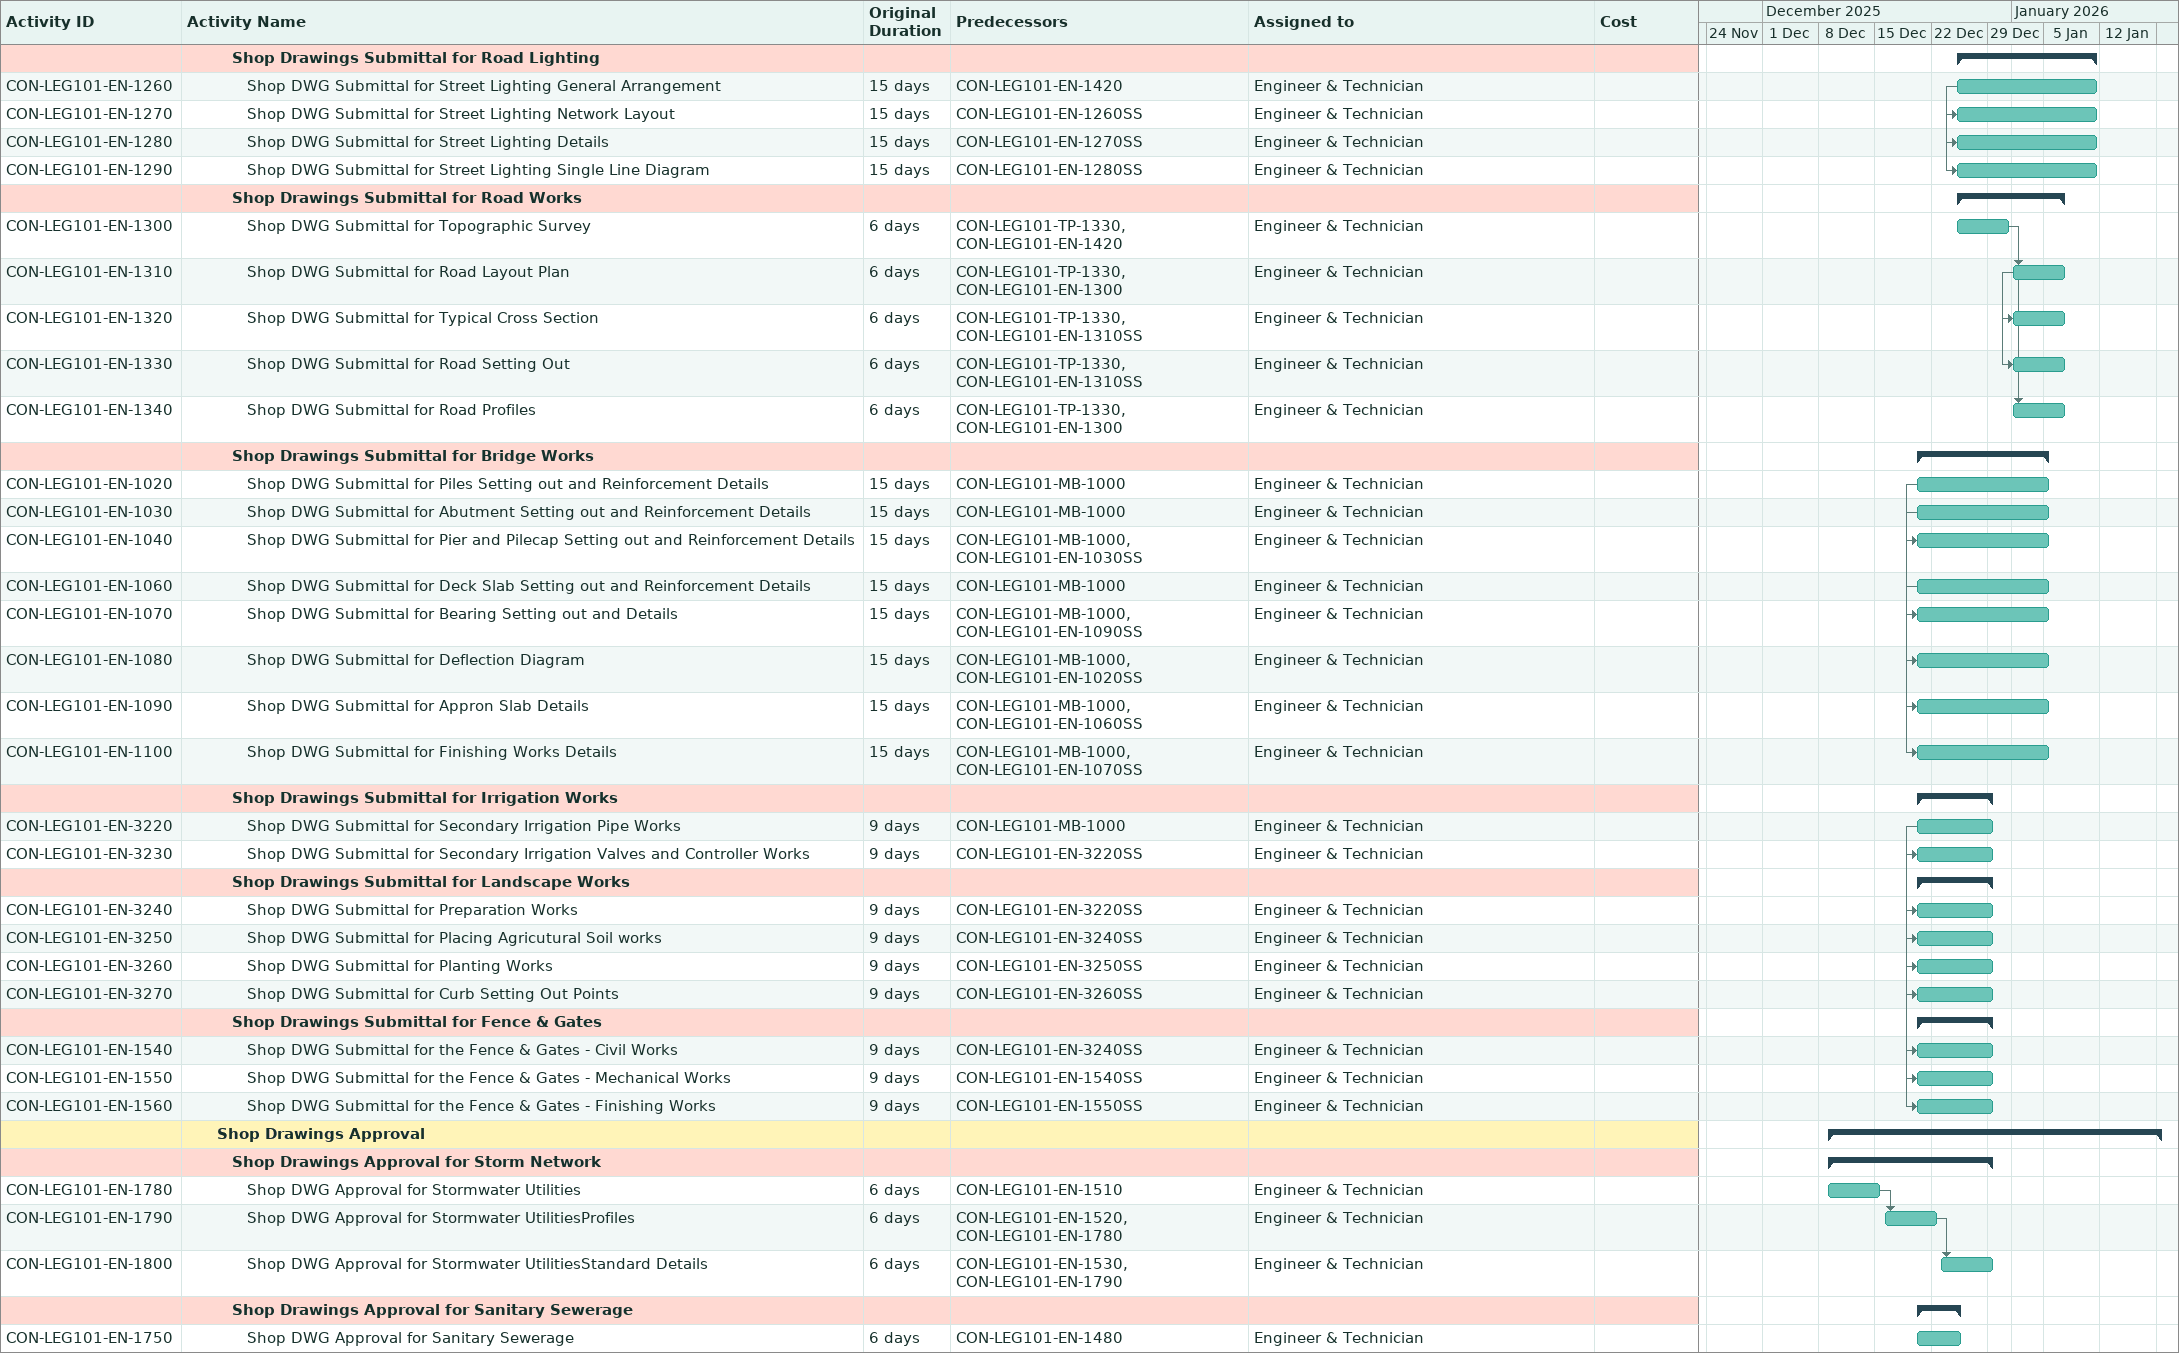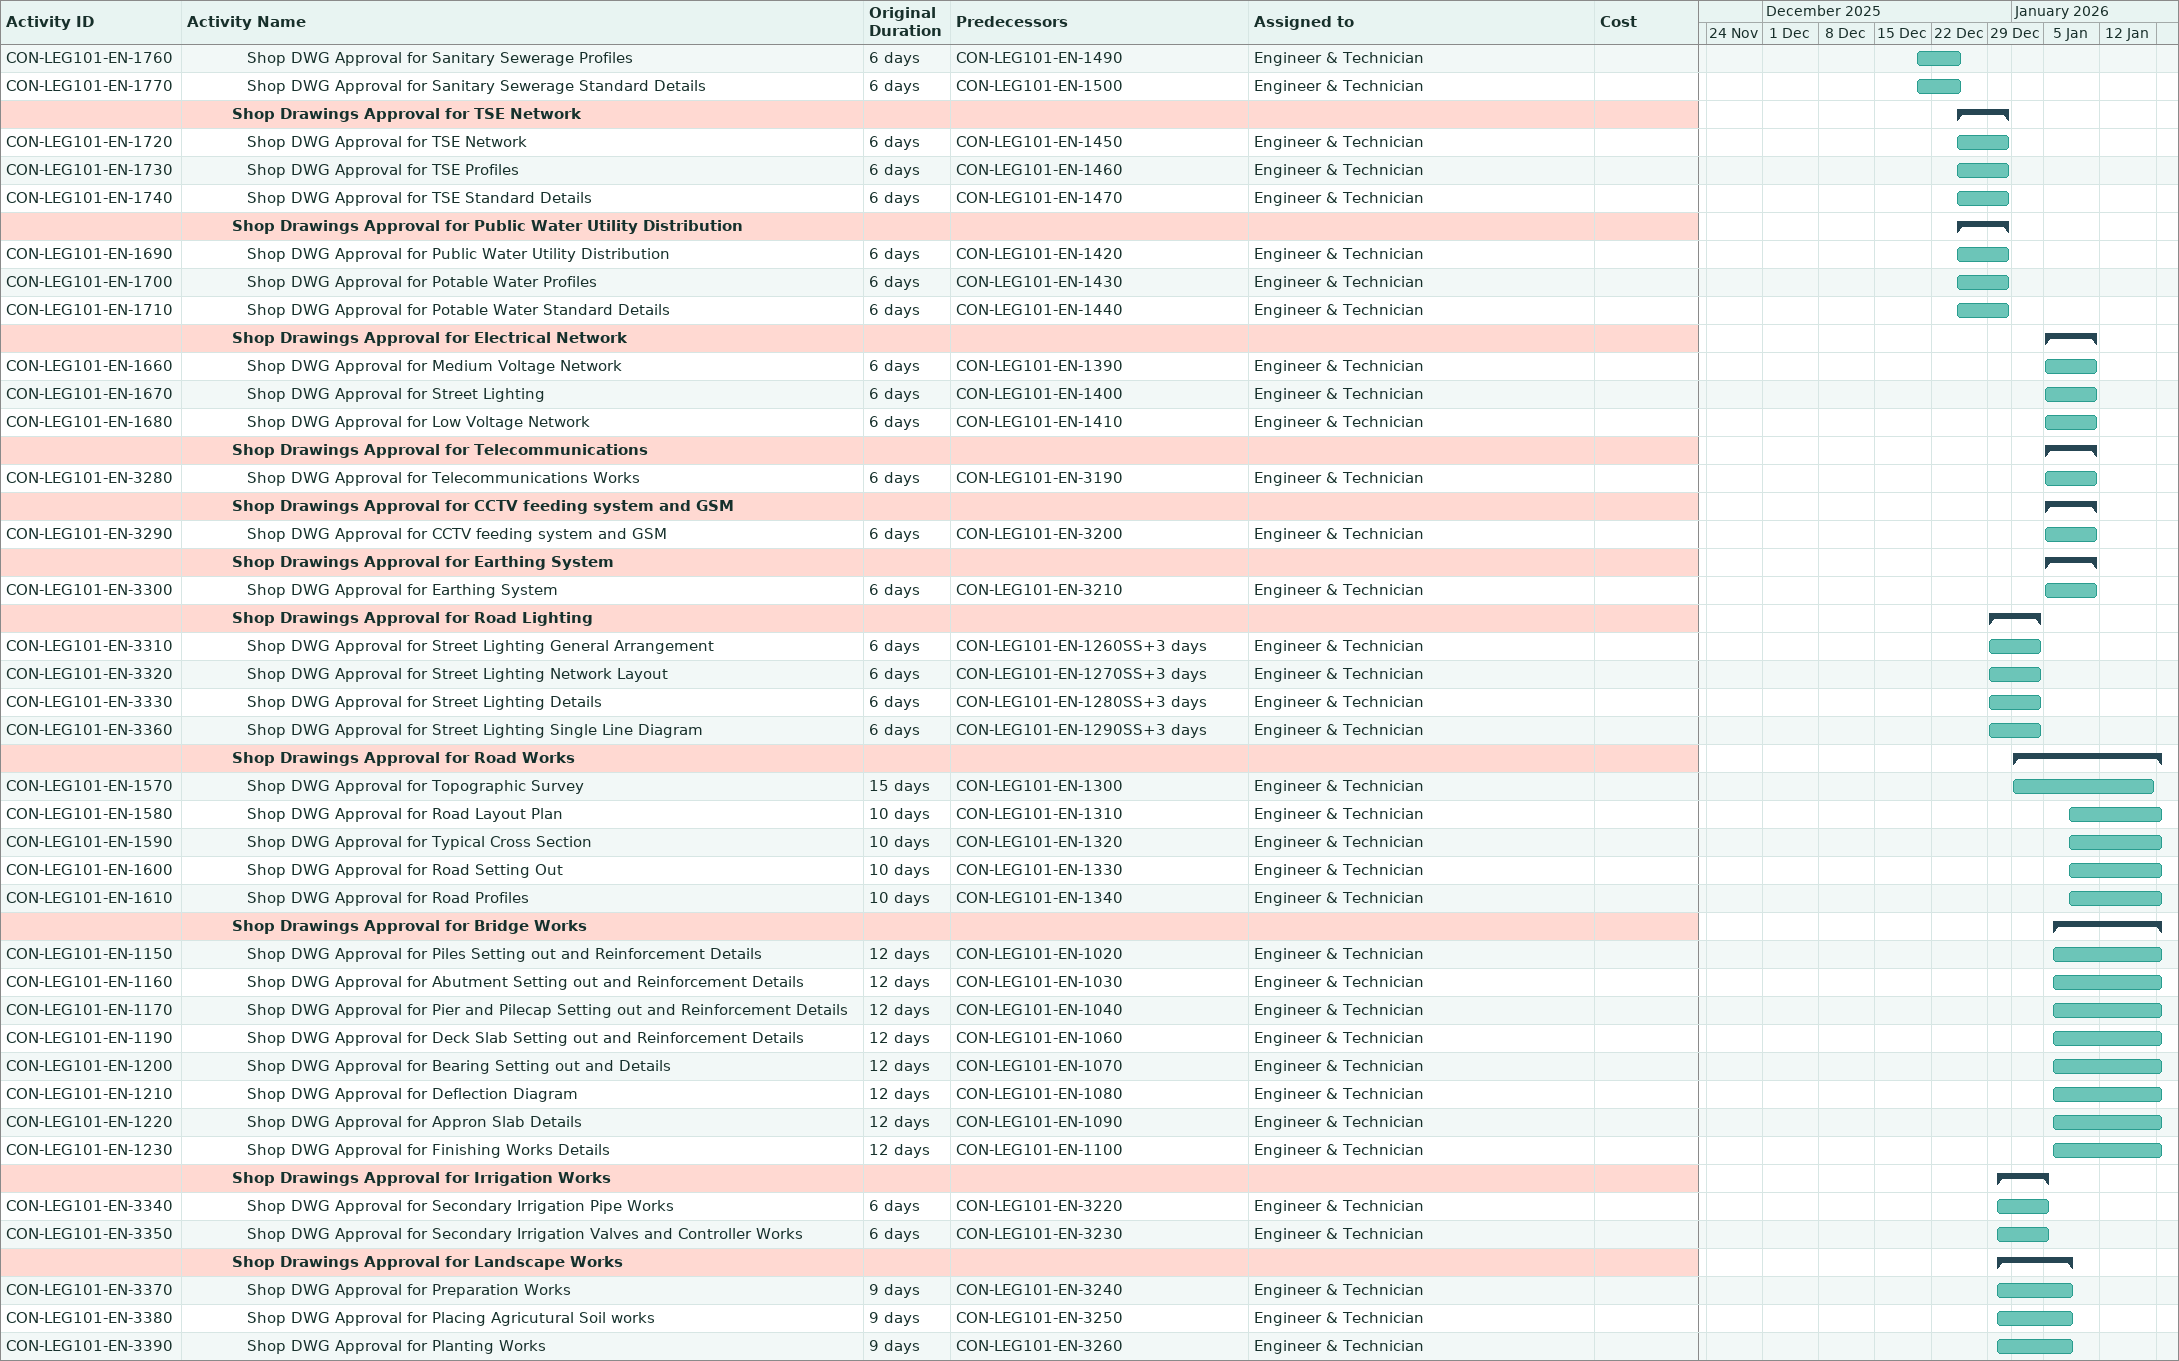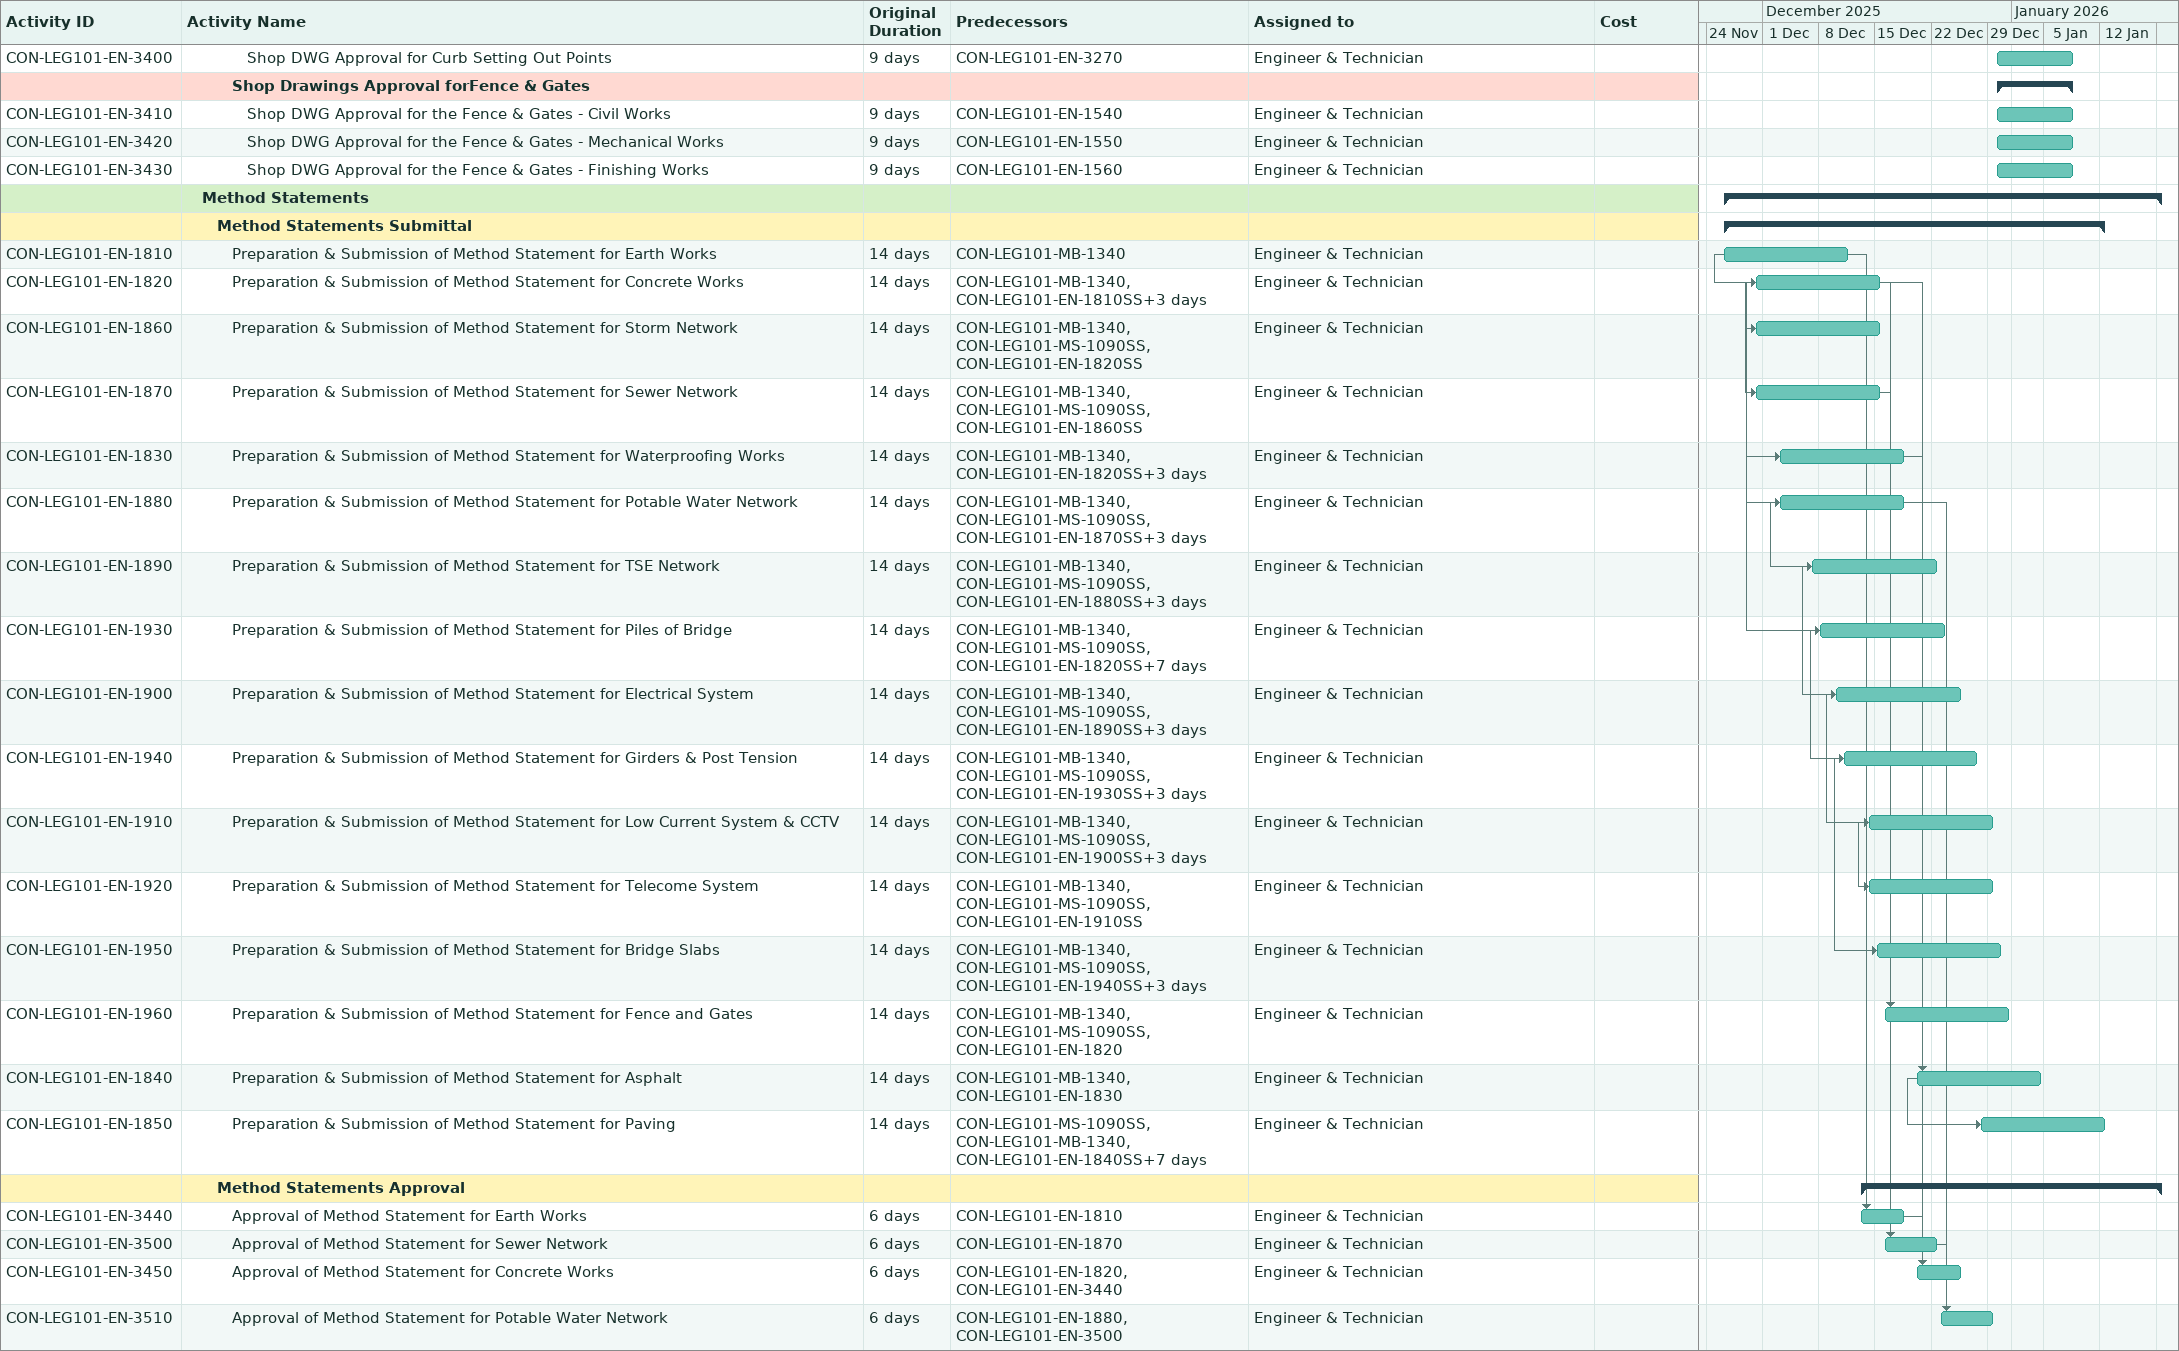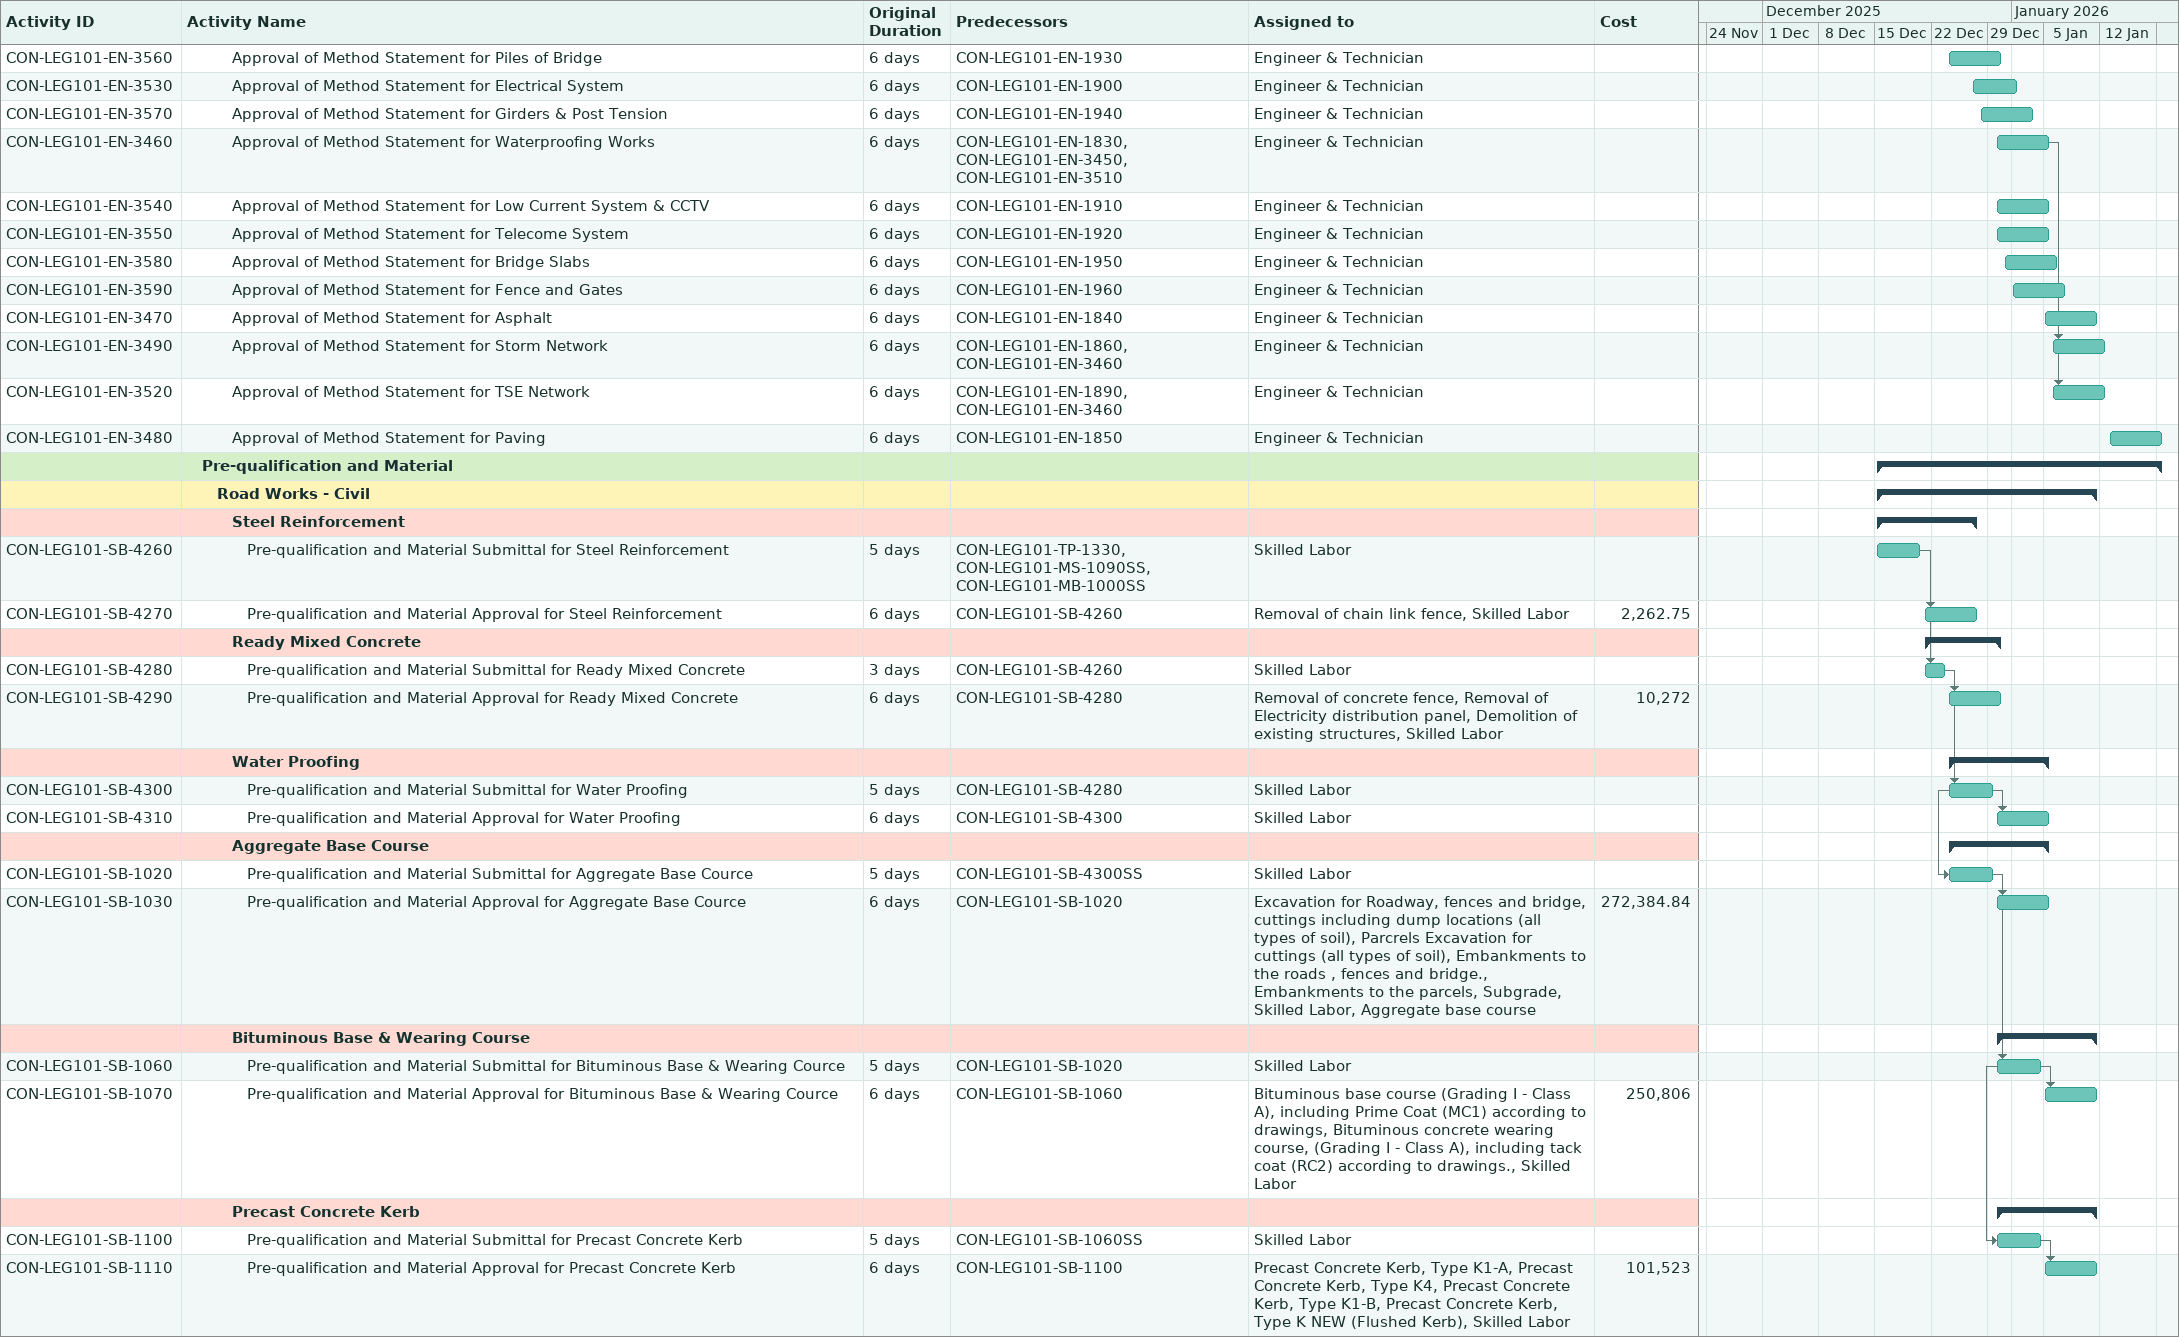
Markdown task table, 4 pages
| ID | Level | Task | Original duration | Start | Finish | Predecessors | Resources | Cost |
|---|---|---|---|---|---|---|---|---|
|  | 4 | **Shop Drawings Submittal for Road Lighting** |  | 2025-12-25 | 2026-01-11 |  |  |  |
| CON-LEG101-EN-1260 | 5 | Shop DWG Submittal for Street Lighting General Arrangement | 15d | 2025-12-25 | 2026-01-11 | CON-LEG101-EN-1420 | Engineer & Technician |  |
| CON-LEG101-EN-1270 | 5 | Shop DWG Submittal for Street Lighting Network Layout | 15d | 2025-12-25 | 2026-01-11 | CON-LEG101-EN-1260SS | Engineer & Technician |  |
| CON-LEG101-EN-1280 | 5 | Shop DWG Submittal for Street Lighting Details | 15d | 2025-12-25 | 2026-01-11 | CON-LEG101-EN-1270SS | Engineer & Technician |  |
| CON-LEG101-EN-1290 | 5 | Shop DWG Submittal for Street Lighting Single Line Diagram | 15d | 2025-12-25 | 2026-01-11 | CON-LEG101-EN-1280SS | Engineer & Technician |  |
|  | 4 | **Shop Drawings Submittal for Road Works** |  | 2025-12-25 | 2026-01-07 |  |  |  |
| CON-LEG101-EN-1300 | 5 | Shop DWG Submittal for Topographic Survey | 6d | 2025-12-25 | 2025-12-31 | CON-LEG101-TP-1330, CON-LEG101-EN-1420 | Engineer & Technician |  |
| CON-LEG101-EN-1310 | 5 | Shop DWG Submittal for Road Layout Plan | 6d | 2026-01-01 | 2026-01-07 | CON-LEG101-TP-1330, CON-LEG101-EN-1300 | Engineer & Technician |  |
| CON-LEG101-EN-1320 | 5 | Shop DWG Submittal for Typical Cross Section | 6d | 2026-01-01 | 2026-01-07 | CON-LEG101-TP-1330, CON-LEG101-EN-1310SS | Engineer & Technician |  |
| CON-LEG101-EN-1330 | 5 | Shop DWG Submittal for Road Setting Out | 6d | 2026-01-01 | 2026-01-07 | CON-LEG101-TP-1330, CON-LEG101-EN-1310SS | Engineer & Technician |  |
| CON-LEG101-EN-1340 | 5 | Shop DWG Submittal for Road Profiles | 6d | 2026-01-01 | 2026-01-07 | CON-LEG101-TP-1330, CON-LEG101-EN-1300 | Engineer & Technician |  |
|  | 4 | **Shop Drawings Submittal for Bridge Works** |  | 2025-12-20 | 2026-01-05 |  |  |  |
| CON-LEG101-EN-1020 | 5 | Shop DWG Submittal for Piles Setting out and Reinforcement Details | 15d | 2025-12-20 | 2026-01-05 | CON-LEG101-MB-1000 | Engineer & Technician |  |
| CON-LEG101-EN-1030 | 5 | Shop DWG Submittal for Abutment Setting out and Reinforcement Details | 15d | 2025-12-20 | 2026-01-05 | CON-LEG101-MB-1000 | Engineer & Technician |  |
| CON-LEG101-EN-1040 | 5 | Shop DWG Submittal for Pier and Pilecap Setting out and Reinforcement Details | 15d | 2025-12-20 | 2026-01-05 | CON-LEG101-MB-1000, CON-LEG101-EN-1030SS | Engineer & Technician |  |
| CON-LEG101-EN-1060 | 5 | Shop DWG Submittal for Deck Slab Setting out and Reinforcement Details | 15d | 2025-12-20 | 2026-01-05 | CON-LEG101-MB-1000 | Engineer & Technician |  |
| CON-LEG101-EN-1070 | 5 | Shop DWG Submittal for Bearing Setting out and Details | 15d | 2025-12-20 | 2026-01-05 | CON-LEG101-MB-1000, CON-LEG101-EN-1090SS | Engineer & Technician |  |
| CON-LEG101-EN-1080 | 5 | Shop DWG Submittal for Deflection Diagram | 15d | 2025-12-20 | 2026-01-05 | CON-LEG101-MB-1000, CON-LEG101-EN-1020SS | Engineer & Technician |  |
| CON-LEG101-EN-1090 | 5 | Shop DWG Submittal for Appron Slab Details | 15d | 2025-12-20 | 2026-01-05 | CON-LEG101-MB-1000, CON-LEG101-EN-1060SS | Engineer & Technician |  |
| CON-LEG101-EN-1100 | 5 | Shop DWG Submittal for Finishing Works Details | 15d | 2025-12-20 | 2026-01-05 | CON-LEG101-MB-1000, CON-LEG101-EN-1070SS | Engineer & Technician |  |
|  | 4 | **Shop Drawings Submittal for Irrigation Works** |  | 2025-12-20 | 2025-12-29 |  |  |  |
| CON-LEG101-EN-3220 | 5 | Shop DWG Submittal for Secondary Irrigation Pipe Works | 9d | 2025-12-20 | 2025-12-29 | CON-LEG101-MB-1000 | Engineer & Technician |  |
| CON-LEG101-EN-3230 | 5 | Shop DWG Submittal for Secondary Irrigation Valves and Controller Works | 9d | 2025-12-20 | 2025-12-29 | CON-LEG101-EN-3220SS | Engineer & Technician |  |
|  | 4 | **Shop Drawings Submittal for Landscape Works** |  | 2025-12-20 | 2025-12-29 |  |  |  |
| CON-LEG101-EN-3240 | 5 | Shop DWG Submittal for Preparation Works | 9d | 2025-12-20 | 2025-12-29 | CON-LEG101-EN-3220SS | Engineer & Technician |  |
| CON-LEG101-EN-3250 | 5 | Shop DWG Submittal for Placing Agricutural Soil works | 9d | 2025-12-20 | 2025-12-29 | CON-LEG101-EN-3240SS | Engineer & Technician |  |
| CON-LEG101-EN-3260 | 5 | Shop DWG Submittal for Planting Works | 9d | 2025-12-20 | 2025-12-29 | CON-LEG101-EN-3250SS | Engineer & Technician |  |
| CON-LEG101-EN-3270 | 5 | Shop DWG Submittal for Curb Setting Out Points | 9d | 2025-12-20 | 2025-12-29 | CON-LEG101-EN-3260SS | Engineer & Technician |  |
|  | 4 | **Shop Drawings Submittal for Fence & Gates** |  | 2025-12-20 | 2025-12-29 |  |  |  |
| CON-LEG101-EN-1540 | 5 | Shop DWG Submittal for the Fence & Gates - Civil Works | 9d | 2025-12-20 | 2025-12-29 | CON-LEG101-EN-3240SS | Engineer & Technician |  |
| CON-LEG101-EN-1550 | 5 | Shop DWG Submittal for the Fence & Gates - Mechanical Works | 9d | 2025-12-20 | 2025-12-29 | CON-LEG101-EN-1540SS | Engineer & Technician |  |
| CON-LEG101-EN-1560 | 5 | Shop DWG Submittal for the Fence & Gates - Finishing Works | 9d | 2025-12-20 | 2025-12-29 | CON-LEG101-EN-1550SS | Engineer & Technician |  |
|  | 3 | **Shop Drawings Approval** |  | 2025-12-09 | 2026-01-19 |  |  |  |
|  | 4 | **Shop Drawings Approval for Storm Network** |  | 2025-12-09 | 2025-12-29 |  |  |  |
| CON-LEG101-EN-1780 | 5 | Shop DWG Approval for Stormwater Utilities | 6d | 2025-12-09 | 2025-12-15 | CON-LEG101-EN-1510 | Engineer & Technician |  |
| CON-LEG101-EN-1790 | 5 | Shop DWG Approval for Stormwater UtilitiesProfiles | 6d | 2025-12-16 | 2025-12-22 | CON-LEG101-EN-1520, CON-LEG101-EN-1780 | Engineer & Technician |  |
| CON-LEG101-EN-1800 | 5 | Shop DWG Approval for Stormwater UtilitiesStandard Details | 6d | 2025-12-23 | 2025-12-29 | CON-LEG101-EN-1530, CON-LEG101-EN-1790 | Engineer & Technician |  |
|  | 4 | **Shop Drawings Approval for Sanitary Sewerage** |  | 2025-12-20 | 2025-12-25 |  |  |  |
| CON-LEG101-EN-1750 | 5 | Shop DWG Approval for Sanitary Sewerage | 6d | 2025-12-20 | 2025-12-25 | CON-LEG101-EN-1480 | Engineer & Technician |  |
| CON-LEG101-EN-1760 | 5 | Shop DWG Approval for Sanitary Sewerage Profiles | 6d | 2025-12-20 | 2025-12-25 | CON-LEG101-EN-1490 | Engineer & Technician |  |
| CON-LEG101-EN-1770 | 5 | Shop DWG Approval for Sanitary Sewerage Standard Details | 6d | 2025-12-20 | 2025-12-25 | CON-LEG101-EN-1500 | Engineer & Technician |  |
|  | 4 | **Shop Drawings Approval for TSE Network** |  | 2025-12-25 | 2025-12-31 |  |  |  |
| CON-LEG101-EN-1720 | 5 | Shop DWG Approval for TSE Network | 6d | 2025-12-25 | 2025-12-31 | CON-LEG101-EN-1450 | Engineer & Technician |  |
| CON-LEG101-EN-1730 | 5 | Shop DWG Approval for TSE Profiles | 6d | 2025-12-25 | 2025-12-31 | CON-LEG101-EN-1460 | Engineer & Technician |  |
| CON-LEG101-EN-1740 | 5 | Shop DWG Approval for TSE Standard Details | 6d | 2025-12-25 | 2025-12-31 | CON-LEG101-EN-1470 | Engineer & Technician |  |
|  | 4 | **Shop Drawings Approval for Public Water Utility Distribution** |  | 2025-12-25 | 2025-12-31 |  |  |  |
| CON-LEG101-EN-1690 | 5 | Shop DWG Approval for Public Water Utility Distribution | 6d | 2025-12-25 | 2025-12-31 | CON-LEG101-EN-1420 | Engineer & Technician |  |
| CON-LEG101-EN-1700 | 5 | Shop DWG Approval for Potable Water Profiles | 6d | 2025-12-25 | 2025-12-31 | CON-LEG101-EN-1430 | Engineer & Technician |  |
| CON-LEG101-EN-1710 | 5 | Shop DWG Approval for Potable Water Standard Details | 6d | 2025-12-25 | 2025-12-31 | CON-LEG101-EN-1440 | Engineer & Technician |  |
|  | 4 | **Shop Drawings Approval for Electrical Network** |  | 2026-01-05 | 2026-01-11 |  |  |  |
| CON-LEG101-EN-1660 | 5 | Shop DWG Approval for Medium Voltage Network | 6d | 2026-01-05 | 2026-01-11 | CON-LEG101-EN-1390 | Engineer & Technician |  |
| CON-LEG101-EN-1670 | 5 | Shop DWG Approval for Street Lighting | 6d | 2026-01-05 | 2026-01-11 | CON-LEG101-EN-1400 | Engineer & Technician |  |
| CON-LEG101-EN-1680 | 5 | Shop DWG Approval for Low Voltage Network | 6d | 2026-01-05 | 2026-01-11 | CON-LEG101-EN-1410 | Engineer & Technician |  |
|  | 4 | **Shop Drawings Approval for Telecommunications** |  | 2026-01-05 | 2026-01-11 |  |  |  |
| CON-LEG101-EN-3280 | 5 | Shop DWG Approval for Telecommunications Works | 6d | 2026-01-05 | 2026-01-11 | CON-LEG101-EN-3190 | Engineer & Technician |  |
|  | 4 | **Shop Drawings Approval for CCTV feeding system and GSM** |  | 2026-01-05 | 2026-01-11 |  |  |  |
| CON-LEG101-EN-3290 | 5 | Shop DWG Approval for CCTV feeding system and GSM | 6d | 2026-01-05 | 2026-01-11 | CON-LEG101-EN-3200 | Engineer & Technician |  |
|  | 4 | **Shop Drawings Approval for Earthing System** |  | 2026-01-05 | 2026-01-11 |  |  |  |
| CON-LEG101-EN-3300 | 5 | Shop DWG Approval for Earthing System | 6d | 2026-01-05 | 2026-01-11 | CON-LEG101-EN-3210 | Engineer & Technician |  |
|  | 4 | **Shop Drawings Approval for Road Lighting** |  | 2025-12-29 | 2026-01-04 |  |  |  |
| CON-LEG101-EN-3310 | 5 | Shop DWG Approval for Street Lighting General Arrangement | 6d | 2025-12-29 | 2026-01-04 | CON-LEG101-EN-1260SS+3d | Engineer & Technician |  |
| CON-LEG101-EN-3320 | 5 | Shop DWG Approval for Street Lighting Network Layout | 6d | 2025-12-29 | 2026-01-04 | CON-LEG101-EN-1270SS+3d | Engineer & Technician |  |
| CON-LEG101-EN-3330 | 5 | Shop DWG Approval for Street Lighting Details | 6d | 2025-12-29 | 2026-01-04 | CON-LEG101-EN-1280SS+3d | Engineer & Technician |  |
| CON-LEG101-EN-3360 | 5 | Shop DWG Approval for Street Lighting Single Line Diagram | 6d | 2025-12-29 | 2026-01-04 | CON-LEG101-EN-1290SS+3d | Engineer & Technician |  |
|  | 4 | **Shop Drawings Approval for Road Works** |  | 2026-01-01 | 2026-01-19 |  |  |  |
| CON-LEG101-EN-1570 | 5 | Shop DWG Approval for Topographic Survey | 15d | 2026-01-01 | 2026-01-18 | CON-LEG101-EN-1300 | Engineer & Technician |  |
| CON-LEG101-EN-1580 | 5 | Shop DWG Approval for Road Layout Plan | 10d | 2026-01-08 | 2026-01-19 | CON-LEG101-EN-1310 | Engineer & Technician |  |
| CON-LEG101-EN-1590 | 5 | Shop DWG Approval for Typical Cross Section | 10d | 2026-01-08 | 2026-01-19 | CON-LEG101-EN-1320 | Engineer & Technician |  |
| CON-LEG101-EN-1600 | 5 | Shop DWG Approval for Road Setting Out | 10d | 2026-01-08 | 2026-01-19 | CON-LEG101-EN-1330 | Engineer & Technician |  |
| CON-LEG101-EN-1610 | 5 | Shop DWG Approval for Road Profiles | 10d | 2026-01-08 | 2026-01-19 | CON-LEG101-EN-1340 | Engineer & Technician |  |
|  | 4 | **Shop Drawings Approval for Bridge Works** |  | 2026-01-06 | 2026-01-19 |  |  |  |
| CON-LEG101-EN-1150 | 5 | Shop DWG Approval for Piles Setting out and Reinforcement Details | 12d | 2026-01-06 | 2026-01-19 | CON-LEG101-EN-1020 | Engineer & Technician |  |
| CON-LEG101-EN-1160 | 5 | Shop DWG Approval for Abutment Setting out and Reinforcement Details | 12d | 2026-01-06 | 2026-01-19 | CON-LEG101-EN-1030 | Engineer & Technician |  |
| CON-LEG101-EN-1170 | 5 | Shop DWG Approval for Pier and Pilecap Setting out and Reinforcement Details | 12d | 2026-01-06 | 2026-01-19 | CON-LEG101-EN-1040 | Engineer & Technician |  |
| CON-LEG101-EN-1190 | 5 | Shop DWG Approval for Deck Slab Setting out and Reinforcement Details | 12d | 2026-01-06 | 2026-01-19 | CON-LEG101-EN-1060 | Engineer & Technician |  |
| CON-LEG101-EN-1200 | 5 | Shop DWG Approval for Bearing Setting out and Details | 12d | 2026-01-06 | 2026-01-19 | CON-LEG101-EN-1070 | Engineer & Technician |  |
| CON-LEG101-EN-1210 | 5 | Shop DWG Approval for Deflection Diagram | 12d | 2026-01-06 | 2026-01-19 | CON-LEG101-EN-1080 | Engineer & Technician |  |
| CON-LEG101-EN-1220 | 5 | Shop DWG Approval for Appron Slab Details | 12d | 2026-01-06 | 2026-01-19 | CON-LEG101-EN-1090 | Engineer & Technician |  |
| CON-LEG101-EN-1230 | 5 | Shop DWG Approval for Finishing Works Details | 12d | 2026-01-06 | 2026-01-19 | CON-LEG101-EN-1100 | Engineer & Technician |  |
|  | 4 | **Shop Drawings Approval for Irrigation Works** |  | 2025-12-30 | 2026-01-05 |  |  |  |
| CON-LEG101-EN-3340 | 5 | Shop DWG Approval for Secondary Irrigation Pipe Works | 6d | 2025-12-30 | 2026-01-05 | CON-LEG101-EN-3220 | Engineer & Technician |  |
| CON-LEG101-EN-3350 | 5 | Shop DWG Approval for Secondary Irrigation Valves and Controller Works | 6d | 2025-12-30 | 2026-01-05 | CON-LEG101-EN-3230 | Engineer & Technician |  |
|  | 4 | **Shop Drawings Approval for Landscape Works** |  | 2025-12-30 | 2026-01-08 |  |  |  |
| CON-LEG101-EN-3370 | 5 | Shop DWG Approval for Preparation Works | 9d | 2025-12-30 | 2026-01-08 | CON-LEG101-EN-3240 | Engineer & Technician |  |
| CON-LEG101-EN-3380 | 5 | Shop DWG Approval for Placing Agricutural Soil works | 9d | 2025-12-30 | 2026-01-08 | CON-LEG101-EN-3250 | Engineer & Technician |  |
| CON-LEG101-EN-3390 | 5 | Shop DWG Approval for Planting Works | 9d | 2025-12-30 | 2026-01-08 | CON-LEG101-EN-3260 | Engineer & Technician |  |
| CON-LEG101-EN-3400 | 5 | Shop DWG Approval for Curb Setting Out Points | 9d | 2025-12-30 | 2026-01-08 | CON-LEG101-EN-3270 | Engineer & Technician |  |
|  | 4 | **Shop Drawings Approval forFence & Gates** |  | 2025-12-30 | 2026-01-08 |  |  |  |
| CON-LEG101-EN-3410 | 5 | Shop DWG Approval for the Fence & Gates - Civil Works | 9d | 2025-12-30 | 2026-01-08 | CON-LEG101-EN-1540 | Engineer & Technician |  |
| CON-LEG101-EN-3420 | 5 | Shop DWG Approval for the Fence & Gates - Mechanical Works | 9d | 2025-12-30 | 2026-01-08 | CON-LEG101-EN-1550 | Engineer & Technician |  |
| CON-LEG101-EN-3430 | 5 | Shop DWG Approval for the Fence & Gates - Finishing Works | 9d | 2025-12-30 | 2026-01-08 | CON-LEG101-EN-1560 | Engineer & Technician |  |
|  | 2 | **Method Statements** |  | 2025-11-26 | 2026-01-19 |  |  |  |
|  | 3 | **Method Statements Submittal** |  | 2025-11-26 | 2026-01-12 |  |  |  |
| CON-LEG101-EN-1810 | 4 | Preparation & Submission of Method Statement for Earth Works | 14d | 2025-11-26 | 2025-12-11 | CON-LEG101-MB-1340 | Engineer & Technician |  |
| CON-LEG101-EN-1820 | 4 | Preparation & Submission of Method Statement for Concrete Works | 14d | 2025-11-30 | 2025-12-15 | CON-LEG101-MB-1340, CON-LEG101-EN-1810SS+3d | Engineer & Technician |  |
| CON-LEG101-EN-1860 | 4 | Preparation & Submission of Method Statement for Storm Network | 14d | 2025-11-30 | 2025-12-15 | CON-LEG101-MB-1340, CON-LEG101-MS-1090SS, CON-LEG101-EN-1820SS | Engineer & Technician |  |
| CON-LEG101-EN-1870 | 4 | Preparation & Submission of Method Statement for Sewer Network | 14d | 2025-11-30 | 2025-12-15 | CON-LEG101-MB-1340, CON-LEG101-MS-1090SS, CON-LEG101-EN-1860SS | Engineer & Technician |  |
| CON-LEG101-EN-1830 | 4 | Preparation & Submission of Method Statement for Waterproofing Works | 14d | 2025-12-03 | 2025-12-18 | CON-LEG101-MB-1340, CON-LEG101-EN-1820SS+3d | Engineer & Technician |  |
| CON-LEG101-EN-1880 | 4 | Preparation & Submission of Method Statement for Potable Water Network | 14d | 2025-12-03 | 2025-12-18 | CON-LEG101-MB-1340, CON-LEG101-MS-1090SS, CON-LEG101-EN-1870SS+3d | Engineer & Technician |  |
| CON-LEG101-EN-1890 | 4 | Preparation & Submission of Method Statement for TSE Network | 14d | 2025-12-07 | 2025-12-22 | CON-LEG101-MB-1340, CON-LEG101-MS-1090SS, CON-LEG101-EN-1880SS+3d | Engineer & Technician |  |
| CON-LEG101-EN-1930 | 4 | Preparation & Submission of Method Statement for Piles of Bridge | 14d | 2025-12-08 | 2025-12-23 | CON-LEG101-MB-1340, CON-LEG101-MS-1090SS, CON-LEG101-EN-1820SS+7d | Engineer & Technician |  |
| CON-LEG101-EN-1900 | 4 | Preparation & Submission of Method Statement for Electrical System | 14d | 2025-12-10 | 2025-12-25 | CON-LEG101-MB-1340, CON-LEG101-MS-1090SS, CON-LEG101-EN-1890SS+3d | Engineer & Technician |  |
| CON-LEG101-EN-1940 | 4 | Preparation & Submission of Method Statement for Girders & Post Tension | 14d | 2025-12-11 | 2025-12-27 | CON-LEG101-MB-1340, CON-LEG101-MS-1090SS, CON-LEG101-EN-1930SS+3d | Engineer & Technician |  |
| CON-LEG101-EN-1910 | 4 | Preparation & Submission of Method Statement for Low Current System & CCTV | 14d | 2025-12-14 | 2025-12-29 | CON-LEG101-MB-1340, CON-LEG101-MS-1090SS, CON-LEG101-EN-1900SS+3d | Engineer & Technician |  |
| CON-LEG101-EN-1920 | 4 | Preparation & Submission of Method Statement for Telecome System | 14d | 2025-12-14 | 2025-12-29 | CON-LEG101-MB-1340, CON-LEG101-MS-1090SS, CON-LEG101-EN-1910SS | Engineer & Technician |  |
| CON-LEG101-EN-1950 | 4 | Preparation & Submission of Method Statement for Bridge Slabs | 14d | 2025-12-15 | 2025-12-30 | CON-LEG101-MB-1340, CON-LEG101-MS-1090SS, CON-LEG101-EN-1940SS+3d | Engineer & Technician |  |
| CON-LEG101-EN-1960 | 4 | Preparation & Submission of Method Statement for Fence and Gates | 14d | 2025-12-16 | 2025-12-31 | CON-LEG101-MB-1340, CON-LEG101-MS-1090SS, CON-LEG101-EN-1820 | Engineer & Technician |  |
| CON-LEG101-EN-1840 | 4 | Preparation & Submission of Method Statement for Asphalt | 14d | 2025-12-20 | 2026-01-04 | CON-LEG101-MB-1340, CON-LEG101-EN-1830 | Engineer & Technician |  |
| CON-LEG101-EN-1850 | 4 | Preparation & Submission of Method Statement for Paving | 14d | 2025-12-28 | 2026-01-12 | CON-LEG101-MS-1090SS, CON-LEG101-MB-1340, CON-LEG101-EN-1840SS+7d | Engineer & Technician |  |
|  | 3 | **Method Statements Approval** |  | 2025-12-13 | 2026-01-19 |  |  |  |
| CON-LEG101-EN-3440 | 4 | Approval of Method Statement for Earth Works | 6d | 2025-12-13 | 2025-12-18 | CON-LEG101-EN-1810 | Engineer & Technician |  |
| CON-LEG101-EN-3500 | 4 | Approval of Method Statement for Sewer Network | 6d | 2025-12-16 | 2025-12-22 | CON-LEG101-EN-1870 | Engineer & Technician |  |
| CON-LEG101-EN-3450 | 4 | Approval of Method Statement for Concrete Works | 6d | 2025-12-20 | 2025-12-25 | CON-LEG101-EN-1820, CON-LEG101-EN-3440 | Engineer & Technician |  |
| CON-LEG101-EN-3510 | 4 | Approval of Method Statement for Potable Water Network | 6d | 2025-12-23 | 2025-12-29 | CON-LEG101-EN-1880, CON-LEG101-EN-3500 | Engineer & Technician |  |
| CON-LEG101-EN-3560 | 4 | Approval of Method Statement for Piles of Bridge | 6d | 2025-12-24 | 2025-12-30 | CON-LEG101-EN-1930 | Engineer & Technician |  |
| CON-LEG101-EN-3530 | 4 | Approval of Method Statement for Electrical System | 6d | 2025-12-27 | 2026-01-01 | CON-LEG101-EN-1900 | Engineer & Technician |  |
| CON-LEG101-EN-3570 | 4 | Approval of Method Statement for Girders & Post Tension | 6d | 2025-12-28 | 2026-01-03 | CON-LEG101-EN-1940 | Engineer & Technician |  |
| CON-LEG101-EN-3460 | 4 | Approval of Method Statement for Waterproofing Works | 6d | 2025-12-30 | 2026-01-05 | CON-LEG101-EN-1830, CON-LEG101-EN-3450, CON-LEG101-EN-3510 | Engineer & Technician |  |
| CON-LEG101-EN-3540 | 4 | Approval of Method Statement for Low Current System & CCTV | 6d | 2025-12-30 | 2026-01-05 | CON-LEG101-EN-1910 | Engineer & Technician |  |
| CON-LEG101-EN-3550 | 4 | Approval of Method Statement for Telecome System | 6d | 2025-12-30 | 2026-01-05 | CON-LEG101-EN-1920 | Engineer & Technician |  |
| CON-LEG101-EN-3580 | 4 | Approval of Method Statement for Bridge Slabs | 6d | 2025-12-31 | 2026-01-06 | CON-LEG101-EN-1950 | Engineer & Technician |  |
| CON-LEG101-EN-3590 | 4 | Approval of Method Statement for Fence and Gates | 6d | 2026-01-01 | 2026-01-07 | CON-LEG101-EN-1960 | Engineer & Technician |  |
| CON-LEG101-EN-3470 | 4 | Approval of Method Statement for Asphalt | 6d | 2026-01-05 | 2026-01-11 | CON-LEG101-EN-1840 | Engineer & Technician |  |
| CON-LEG101-EN-3490 | 4 | Approval of Method Statement for Storm Network | 6d | 2026-01-06 | 2026-01-12 | CON-LEG101-EN-1860, CON-LEG101-EN-3460 | Engineer & Technician |  |
| CON-LEG101-EN-3520 | 4 | Approval of Method Statement for TSE Network | 6d | 2026-01-06 | 2026-01-12 | CON-LEG101-EN-1890, CON-LEG101-EN-3460 | Engineer & Technician |  |
| CON-LEG101-EN-3480 | 4 | Approval of Method Statement for Paving | 6d | 2026-01-13 | 2026-01-19 | CON-LEG101-EN-1850 | Engineer & Technician |  |
|  | 2 | **Pre-qualification and Material** |  | 2025-12-15 | 2026-01-19 |  |  |  |
|  | 3 | **Road Works - Civil** |  | 2025-12-15 | 2026-01-11 |  |  |  |
|  | 4 | **Steel Reinforcement** |  | 2025-12-15 | 2025-12-27 |  |  |  |
| CON-LEG101-SB-4260 | 5 | Pre-qualification and Material Submittal for Steel Reinforcement | 5d | 2025-12-15 | 2025-12-20 | CON-LEG101-TP-1330, CON-LEG101-MS-1090SS, CON-LEG101-MB-1000SS | Skilled Labor |  |
| CON-LEG101-SB-4270 | 5 | Pre-qualification and Material Approval for Steel Reinforcement | 6d | 2025-12-21 | 2025-12-27 | CON-LEG101-SB-4260 | Removal of chain link fence, Skilled Labor | 2262.75 |
|  | 4 | **Ready Mixed Concrete** |  | 2025-12-21 | 2025-12-30 |  |  |  |
| CON-LEG101-SB-4280 | 5 | Pre-qualification and Material Submittal for Ready Mixed Concrete | 3d | 2025-12-21 | 2025-12-23 | CON-LEG101-SB-4260 | Skilled Labor |  |
| CON-LEG101-SB-4290 | 5 | Pre-qualification and Material Approval for Ready Mixed Concrete | 6d | 2025-12-24 | 2025-12-30 | CON-LEG101-SB-4280 | Removal of concrete fence, Removal of Electricity distribution panel, Demolition of existing structures, Skilled Labor | 10272 |
|  | 4 | **Water Proofing** |  | 2025-12-24 | 2026-01-05 |  |  |  |
| CON-LEG101-SB-4300 | 5 | Pre-qualification and Material Submittal for Water Proofing | 5d | 2025-12-24 | 2025-12-29 | CON-LEG101-SB-4280 | Skilled Labor |  |
| CON-LEG101-SB-4310 | 5 | Pre-qualification and Material Approval for Water Proofing | 6d | 2025-12-30 | 2026-01-05 | CON-LEG101-SB-4300 | Skilled Labor |  |
|  | 4 | **Aggregate Base Course** |  | 2025-12-24 | 2026-01-05 |  |  |  |
| CON-LEG101-SB-1020 | 5 | Pre-qualification and Material Submittal for Aggregate Base Cource | 5d | 2025-12-24 | 2025-12-29 | CON-LEG101-SB-4300SS | Skilled Labor |  |
| CON-LEG101-SB-1030 | 5 | Pre-qualification and Material Approval for Aggregate Base Cource | 6d | 2025-12-30 | 2026-01-05 | CON-LEG101-SB-1020 | Excavation for Roadway, fences and bridge, cuttings including dump locations (all types of soil), Parcrels Excavation for cuttings (all types of soil), Embankments to the roads , fences and bridge., Embankments to the parcels, Subgrade, Skilled Labor, Aggregate base course | 272384.84 |
|  | 4 | **Bituminous Base & Wearing Course** |  | 2025-12-30 | 2026-01-11 |  |  |  |
| CON-LEG101-SB-1060 | 5 | Pre-qualification and Material Submittal for Bituminous Base & Wearing Cource | 5d | 2025-12-30 | 2026-01-04 | CON-LEG101-SB-1020 | Skilled Labor |  |
| CON-LEG101-SB-1070 | 5 | Pre-qualification and Material Approval for Bituminous Base & Wearing Cource | 6d | 2026-01-05 | 2026-01-11 | CON-LEG101-SB-1060 | Bituminous base course (Grading I - Class A), including Prime Coat (MC1) according to drawings, Bituminous concrete wearing course, (Grading I - Class A), including tack coat (RC2) according to drawings., Skilled Labor | 250806 |
|  | 4 | **Precast Concrete Kerb** |  | 2025-12-30 | 2026-01-11 |  |  |  |
| CON-LEG101-SB-1100 | 5 | Pre-qualification and Material Submittal for Precast Concrete Kerb | 5d | 2025-12-30 | 2026-01-04 | CON-LEG101-SB-1060SS | Skilled Labor |  |
| CON-LEG101-SB-1110 | 5 | Pre-qualification and Material Approval for Precast Concrete Kerb | 6d | 2026-01-05 | 2026-01-11 | CON-LEG101-SB-1100 | Precast Concrete Kerb, Type K1-A, Precast Concrete Kerb, Type K4, Precast Concrete Kerb, Type K1-B, Precast Concrete Kerb, Type K NEW (Flushed Kerb), Skilled Labor | 101523 |
